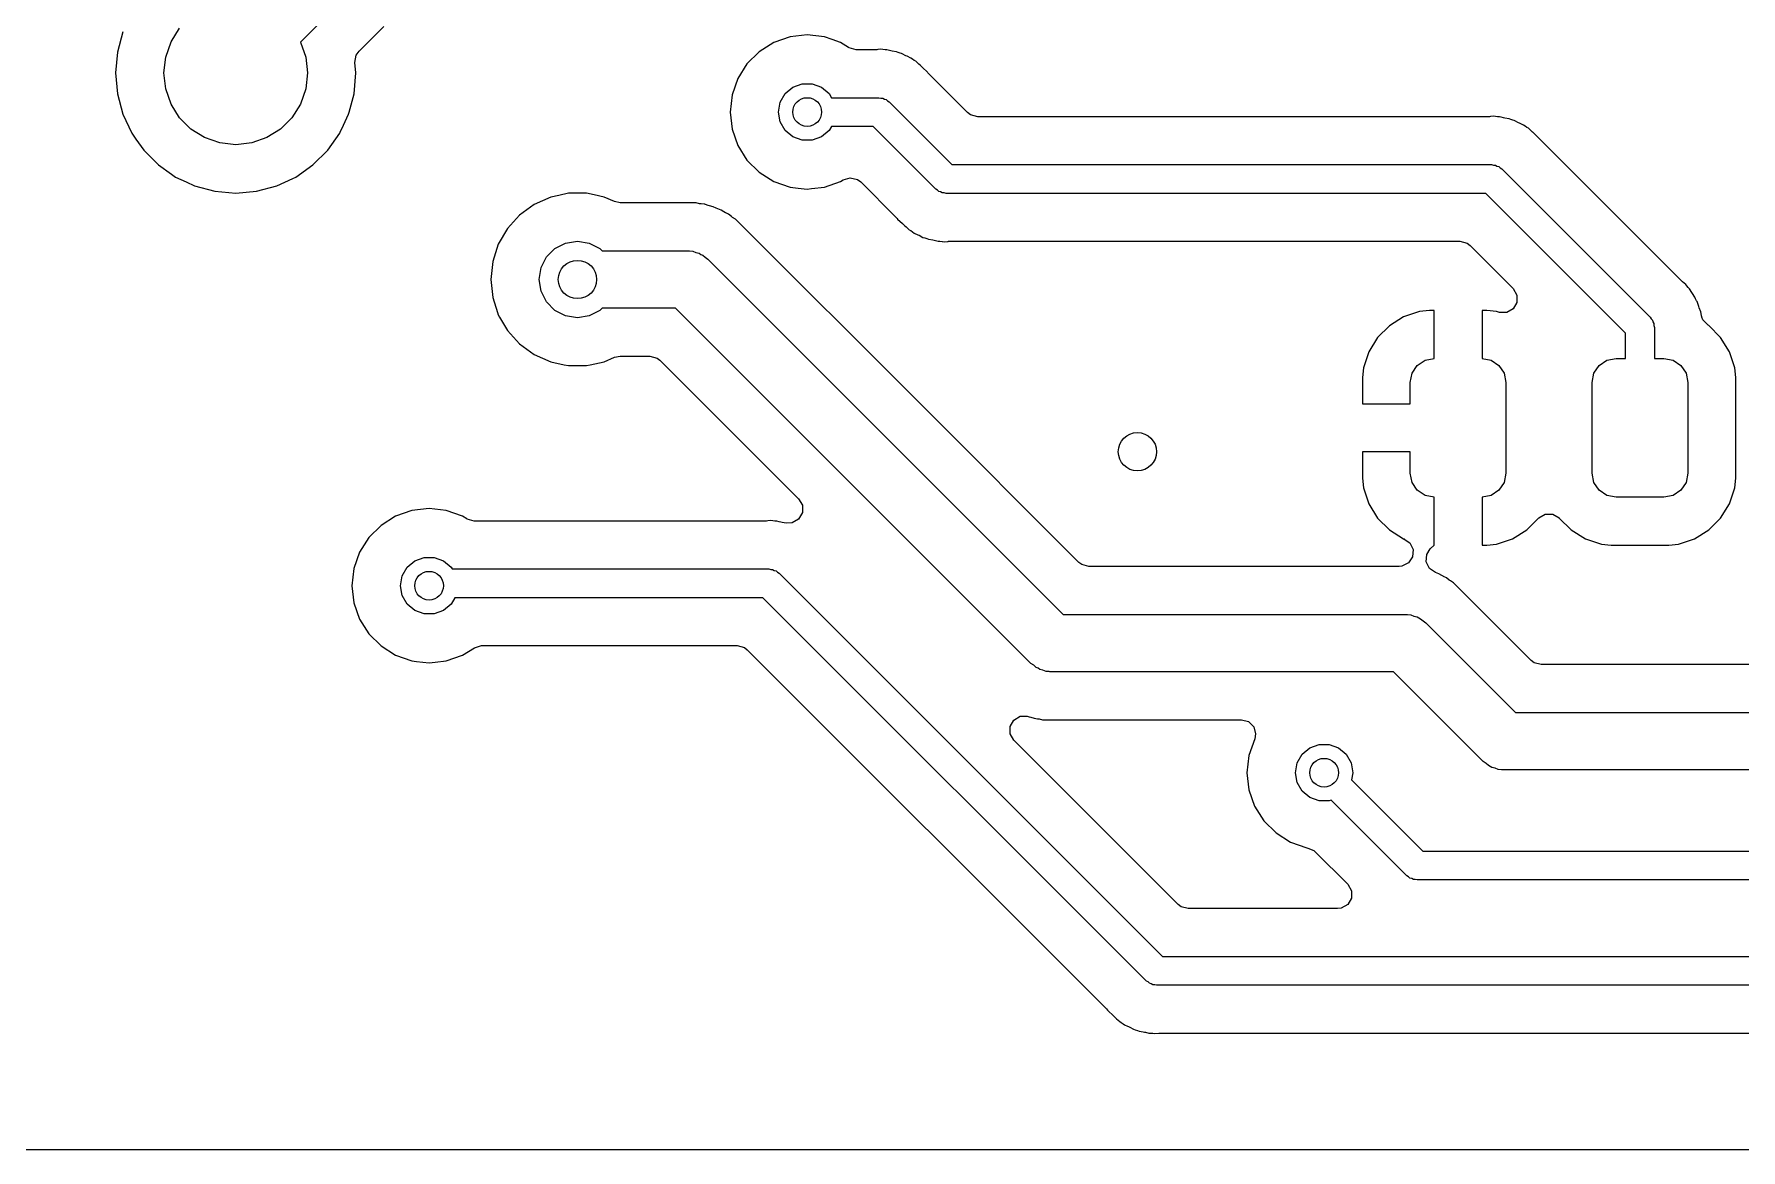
# Model space of a CAD drawing. Extents: x 44 to 146, y -87 to -25.
# Drawn here: x 79.17 to 97, y -86.75 to -75.09 of the extents above; entities that cross this region are included whole.
import ezdxf

# ---------------------------------------------------------------- set-up
doc = ezdxf.new("R2010")
doc.units = 0
doc.layers.add('BLACK', color=7, linetype='CONTINUOUS')

msp = doc.modelspace()

# ---------------------------------------------------------------- linework, layer by layer
at = {"layer": 'BLACK', "linetype": 'CONTINUOUS'}
for p, q in [((82.811054, -74.3145), (81.956566, -75.168987)), ((80.100424, -75.062673), (80.043793, -75.274021)), ((80.604273, -75.166587), (80.693626, -75.024383)), ((82.568803, -75.264563), (82.825654, -75.007712)), ((80.548804, -75.325109), (80.604273, -75.166587)), ((81.956566, -75.168987), (82.011196, -75.325109)), ((86.900477, -75.174211), (86.747738, -75.270184)), ((87.070747, -75.114631), (86.900477, -75.174211)), ((87.249999, -75.094435), (87.070747, -75.114631)), ((87.250001, -75.094435), (87.249999, -75.094435)), ((87.429253, -75.114631), (87.250001, -75.094435)), ((87.429254, -75.114631), (87.429253, -75.114631)), ((87.429255, -75.114632), (87.429254, -75.114631)), ((87.50996, -75.142872), (87.429255, -75.114632)), ((87.599522, -75.174211), (87.50996, -75.142872)), ((87.682998, -75.226662), (87.599522, -75.174211)), ((87.687771, -75.229538), (87.682998, -75.226662)), ((87.762271, -75.2495), (87.687771, -75.229538)), ((80.043793, -75.274021), (80.024723, -75.491999)), ((80.53, -75.492), (80.548804, -75.325109)), ((82.011196, -75.325109), (82.03, -75.492)), ((82.525732, -75.382903), (82.539125, -75.306949)), ((82.535277, -75.492), (82.525732, -75.382903)), ((82.539125, -75.306949), (82.568803, -75.264563)), ((86.620184, -75.397738), (86.524211, -75.550477)), ((86.747738, -75.270184), (86.620184, -75.397738)), ((87.962292, -75.2495), (87.762271, -75.2495)), ((87.976314, -75.248839), (87.962292, -75.2495)), ((87.988733, -75.247665), (87.976314, -75.248839)), ((88.020595, -75.244653), (87.988733, -75.247665)), ((88.020596, -75.244653), (88.020595, -75.244653)), ((88.039611, -75.247665), (88.020596, -75.244653)), ((88.062922, -75.2495), (88.039611, -75.247665)), ((88.082175, -75.2495), (88.062922, -75.2495)), ((88.082177, -75.2495), (88.082175, -75.2495)), ((88.108663, -75.2563), (88.082177, -75.2495)), ((88.125266, -75.260563), (88.108663, -75.2563)), ((88.139007, -75.263408), (88.125266, -75.260563)), ((88.182921, -75.270364), (88.139007, -75.263408)), ((88.182923, -75.270364), (88.182921, -75.270364)), ((88.182926, -75.270365), (88.182923, -75.270364)), ((88.200598, -75.278012), (88.182926, -75.270365)), ((88.222704, -75.28558), (88.200598, -75.278012)), ((88.235697, -75.288917), (88.222704, -75.28558)), ((88.241369, -75.290373), (88.235697, -75.288917)), ((88.241373, -75.290375), (88.241369, -75.290373)), ((88.280346, -75.311801), (88.241373, -75.290375)), ((88.292948, -75.317975), (88.280346, -75.311801)), ((88.333764, -75.335638), (88.292948, -75.317975)), ((88.348984, -75.347444), (88.333764, -75.335638)), ((88.368515, -75.360273), (88.348984, -75.347444)), ((88.385393, -75.369552), (88.368515, -75.360273)), ((88.385396, -75.369554), (88.385393, -75.369552)), ((88.3854, -75.369557), (88.385396, -75.369554)), ((88.417813, -75.399995), (88.3854, -75.369557)), ((88.428484, -75.40911), (88.417813, -75.399995)), ((88.431034, -75.411088), (88.428484, -75.40911)), ((88.4511, -75.431154), (88.431034, -75.411088)), ((80.024723, -75.491999), (80.024723, -75.492)), ((80.024723, -75.492), (80.043793, -75.709978)), ((80.548804, -75.658891), (80.53, -75.492)), ((82.03, -75.492), (82.011196, -75.658891)), ((82.516207, -75.709977), (82.535277, -75.492)), ((86.524211, -75.550477), (86.464631, -75.720747)), ((88.454461, -75.434411), (88.4511, -75.431154)), ((88.505202, -75.48206), (88.454461, -75.434411)), ((88.505205, -75.482065), (88.505202, -75.48206)), ((88.511178, -75.489284), (88.505205, -75.482065)), ((88.511579, -75.488951), (88.511178, -75.489284)), ((88.522384, -75.502438), (88.511579, -75.488951)), ((88.925805, -75.905859), (88.522384, -75.502438)), ((80.043793, -75.709978), (80.100424, -75.921328)), ((80.604273, -75.817413), (80.548804, -75.658891)), ((82.011196, -75.658891), (81.955727, -75.817413)), ((82.46529, -75.900001), (82.516207, -75.709977)), ((86.464631, -75.720747), (86.444435, -75.899998)), ((86.968092, -75.797394), (87.020187, -75.707164)), ((87.020187, -75.707164), (87.1, -75.640192)), ((87.1, -75.640192), (87.197906, -75.604558)), ((87.197906, -75.604558), (87.302094, -75.604558)), ((87.302094, -75.604558), (87.4, -75.640192)), ((87.4, -75.640192), (87.479813, -75.707164)), ((87.479813, -75.707164), (87.504545, -75.75)), ((87.504545, -75.75), (88, -75.75)), ((88, -75.75), (88.019075, -75.755111)), ((88.019075, -75.755111), (88.038823, -75.755111)), ((88.038823, -75.755111), (88.055925, -75.764984)), ((88.055925, -75.764984), (88.075, -75.770096)), ((88.075, -75.770096), (88.088964, -75.78406)), ((80.100424, -75.921328), (80.100425, -75.92133)), ((80.100425, -75.92133), (80.192894, -76.119633)), ((80.693626, -75.959617), (80.604273, -75.817413)), ((81.955727, -75.817413), (81.866374, -75.959617)), ((82.406272, -76.035638), (82.459575, -75.92133)), ((82.459575, -75.92133), (82.46529, -75.900001)), ((86.444435, -75.899998), (86.444435, -75.900001)), ((86.444435, -75.900001), (86.464631, -76.079252)), ((86.95, -75.9), (86.968092, -75.797394)), ((86.968092, -76.002606), (86.95, -75.9)), ((88.088964, -75.78406), (88.106066, -75.793934)), ((88.106066, -75.793934), (88.762132, -76.45)), ((88.956664, -75.929538), (88.925805, -75.905859)), ((89.031164, -75.9495), (88.956664, -75.929538)), ((94.362292, -75.9495), (89.031164, -75.9495)), ((94.376314, -75.948839), (94.362292, -75.9495)), ((94.388733, -75.947665), (94.376314, -75.948839)), ((94.420595, -75.944653), (94.388733, -75.947665)), ((94.420596, -75.944653), (94.420595, -75.944653)), ((94.439611, -75.947665), (94.420596, -75.944653)), ((94.462922, -75.9495), (94.439611, -75.947665)), ((94.482175, -75.9495), (94.462922, -75.9495)), ((94.482177, -75.9495), (94.482175, -75.9495)), ((94.499703, -75.954), (94.482177, -75.9495)), ((94.525266, -75.960563), (94.499703, -75.954)), ((80.192894, -76.119633), (80.192897, -76.119638)), ((80.192897, -76.119638), (80.236606, -76.18206)), ((80.812383, -76.078374), (80.693626, -75.959617)), ((80.954587, -76.167727), (80.812383, -76.078374)), ((81.747617, -76.078374), (81.605413, -76.167727)), ((81.866374, -75.959617), (81.747617, -76.078374)), ((82.241598, -76.298877), (82.367102, -76.119639)), ((82.367102, -76.119639), (82.37109, -76.111088)), ((82.37109, -76.111088), (82.406272, -76.035638)), ((86.464631, -76.079252), (86.464631, -76.079254)), ((86.464631, -76.079254), (86.464632, -76.079255)), ((86.464632, -76.079255), (86.524211, -76.249522)), ((87.020187, -76.092836), (86.968092, -76.002606)), ((87.1, -76.159808), (87.020187, -76.092836)), ((87.479813, -76.092836), (87.4, -76.159808)), ((87.504545, -76.05), (87.479813, -76.092836)), ((87.937868, -76.05), (87.504545, -76.05)), ((88.593934, -76.706066), (87.937868, -76.05)), ((94.539007, -75.963408), (94.525266, -75.960563)), ((94.582921, -75.970364), (94.539007, -75.963408)), ((94.582923, -75.970364), (94.582921, -75.970364)), ((94.582926, -75.970365), (94.582923, -75.970364)), ((94.600598, -75.978012), (94.582926, -75.970365)), ((94.622704, -75.98558), (94.600598, -75.978012)), ((94.635697, -75.988917), (94.622704, -75.98558)), ((94.641369, -75.990373), (94.635697, -75.988917)), ((94.641373, -75.990375), (94.641369, -75.990373)), ((94.680346, -76.011801), (94.641373, -75.990375)), ((94.692948, -76.017975), (94.680346, -76.011801)), ((94.733764, -76.035638), (94.692948, -76.017975)), ((94.748984, -76.047444), (94.733764, -76.035638)), ((94.768515, -76.060273), (94.748984, -76.047444)), ((94.785393, -76.069552), (94.768515, -76.060273)), ((94.785396, -76.069554), (94.785393, -76.069552)), ((94.7854, -76.069557), (94.785396, -76.069554)), ((94.817813, -76.099995), (94.7854, -76.069557)), ((94.828484, -76.10911), (94.817813, -76.099995)), ((94.831034, -76.111088), (94.828484, -76.10911)), ((94.8511, -76.131154), (94.831034, -76.111088)), ((94.854461, -76.134411), (94.8511, -76.131154)), ((80.236606, -76.18206), (80.318402, -76.298877)), ((80.318402, -76.298877), (80.473123, -76.453598)), ((81.113109, -76.223196), (80.954587, -76.167727)), ((81.28, -76.242), (81.113109, -76.223196)), ((81.446891, -76.223196), (81.28, -76.242)), ((81.605413, -76.167727), (81.446891, -76.223196)), ((82.086877, -76.453598), (82.241598, -76.298877)), ((86.524211, -76.249522), (86.620184, -76.402262)), ((87.197906, -76.195442), (87.1, -76.159808)), ((87.302094, -76.195442), (87.197906, -76.195442)), ((87.4, -76.159808), (87.302094, -76.195442)), ((94.905202, -76.18206), (94.854461, -76.134411)), ((94.905205, -76.182065), (94.905202, -76.18206)), ((94.911178, -76.189284), (94.905205, -76.182065)), ((94.911579, -76.188951), (94.911178, -76.189284)), ((94.922384, -76.202438), (94.911579, -76.188951)), ((96.383317, -77.663371), (94.922384, -76.202438)), ((80.473123, -76.453598), (80.607577, -76.547744)), ((81.907639, -76.579102), (82.086877, -76.453598)), ((86.620184, -76.402262), (86.747738, -76.529816)), ((88.762132, -76.45), (94.4, -76.45)), ((94.4, -76.45), (94.419075, -76.455111)), ((94.419075, -76.455111), (94.438823, -76.455111)), ((94.438823, -76.455111), (94.455925, -76.464984)), ((94.455925, -76.464984), (94.475, -76.470096)), ((94.475, -76.470096), (94.488964, -76.48406)), ((94.488964, -76.48406), (94.506066, -76.493934)), ((80.607577, -76.547744), (80.652361, -76.579102)), ((80.652361, -76.579102), (80.652366, -76.579105)), ((80.652366, -76.579105), (80.76193, -76.630195)), ((80.76193, -76.630195), (80.85067, -76.671575)), ((81.70933, -76.671575), (81.876557, -76.593596)), ((81.876557, -76.593596), (81.907633, -76.579105)), ((81.907633, -76.579105), (81.907634, -76.579104)), ((81.907634, -76.579104), (81.907639, -76.579102)), ((86.747738, -76.529816), (86.900478, -76.625789)), ((86.900478, -76.625789), (87.070745, -76.685368)), ((87.429255, -76.685368), (87.599522, -76.625789)), ((87.599522, -76.625789), (87.625616, -76.609392)), ((87.625616, -76.609392), (87.699317, -76.586658)), ((87.699317, -76.586658), (87.774511, -76.60382)), ((87.774511, -76.60382), (87.810249, -76.630195)), ((87.810249, -76.630195), (88.177615, -76.997561)), ((94.506066, -76.493934), (96.056066, -78.043934)), ((80.85067, -76.671575), (81.062023, -76.728207)), ((81.062023, -76.728207), (81.28, -76.747277)), ((81.28, -76.747277), (81.497977, -76.728207)), ((81.497977, -76.728207), (81.70933, -76.671575)), ((84.570194, -76.788857), (84.397272, -76.865847)), ((84.570195, -76.788856), (84.570194, -76.788857)), ((84.570197, -76.788856), (84.570195, -76.788856)), ((84.655392, -76.770747), (84.570197, -76.788856)), ((84.755352, -76.7495), (84.655392, -76.770747)), ((84.755354, -76.7495), (84.755352, -76.7495)), ((84.944646, -76.7495), (84.755354, -76.7495)), ((84.944648, -76.7495), (84.944646, -76.7495)), ((85.02336, -76.766231), (84.944648, -76.7495)), ((85.129803, -76.788856), (85.02336, -76.766231)), ((85.129805, -76.788857), (85.129803, -76.788856)), ((85.237077, -76.836618), (85.129805, -76.788857)), ((85.297681, -76.8495), (85.237077, -76.836618)), ((87.070745, -76.685368), (87.156232, -76.695)), ((87.156232, -76.695), (87.249999, -76.705565)), ((87.249999, -76.705565), (87.25, -76.705565)), ((87.25, -76.705565), (87.250001, -76.705565)), ((87.250001, -76.705565), (87.294813, -76.700515)), ((87.294813, -76.700515), (87.429255, -76.685368)), ((88.611035, -76.715939), (88.593934, -76.706066)), ((88.625, -76.729904), (88.611035, -76.715939)), ((88.644074, -76.735015), (88.625, -76.729904)), ((88.661177, -76.744889), (88.644074, -76.735015)), ((88.680925, -76.744889), (88.661177, -76.744889)), ((88.7, -76.75), (88.680925, -76.744889)), ((94.337868, -76.75), (88.7, -76.75)), ((95.8, -78.212132), (94.337868, -76.75)), ((84.244127, -76.977113), (84.117469, -77.117779)), ((84.397272, -76.865847), (84.244127, -76.977113)), ((86.044954, -76.8495), (85.297681, -76.8495)), ((86.090194, -76.8495), (86.044954, -76.8495)), ((86.090201, -76.8495), (86.090194, -76.8495)), ((86.126147, -76.857704), (86.090201, -76.8495)), ((86.14261, -76.860502), (86.126147, -76.857704)), ((86.172015, -76.863816), (86.14261, -76.860502)), ((86.179255, -76.864632), (86.172015, -76.863816)), ((86.203833, -76.873232), (86.179255, -76.864632)), ((86.214054, -76.876808), (86.203833, -76.873232)), ((86.230102, -76.881431), (86.214054, -76.876808)), ((86.266058, -76.889638), (86.230102, -76.881431)), ((86.299284, -76.905639), (86.266058, -76.889638)), ((86.314712, -76.91203), (86.299284, -76.905639)), ((86.349522, -76.924211), (86.314712, -76.91203)), ((86.349525, -76.924213), (86.349522, -76.924211)), ((86.380739, -76.943826), (86.349525, -76.924213)), ((86.39536, -76.951907), (86.380739, -76.943826)), ((86.408434, -76.958203), (86.39536, -76.951907)), ((86.428587, -76.967909), (86.408434, -76.958203)), ((86.428588, -76.96791), (86.428587, -76.967909)), ((86.428592, -76.967912), (86.428588, -76.96791)), ((86.457413, -76.990896), (86.428592, -76.967912)), ((86.471038, -77.000564), (86.457413, -76.990896)), ((86.502259, -77.020182), (86.471038, -77.000564)), ((86.502263, -77.020185), (86.502259, -77.020182)), ((88.432078, -78.95), (86.502263, -77.020185)), ((88.177615, -76.997561), (88.18842, -77.011047)), ((88.18842, -77.011047), (88.188821, -77.010716)), ((88.188821, -77.010716), (88.194794, -77.017936)), ((88.194794, -77.017936), (88.194797, -77.017939)), ((88.194797, -77.017939), (88.194798, -77.01794)), ((88.194798, -77.01794), (88.245553, -77.065602)), ((84.117469, -77.117779), (84.022822, -77.281714)), ((88.245553, -77.065602), (88.248882, -77.068828)), ((88.248882, -77.068828), (88.268965, -77.088911)), ((88.268965, -77.088911), (88.268973, -77.088917)), ((88.268973, -77.088917), (88.268974, -77.088918)), ((88.268974, -77.088918), (88.271517, -77.090891)), ((88.271517, -77.090891), (88.282187, -77.100004)), ((88.282187, -77.100004), (88.314607, -77.130448)), ((88.314607, -77.130448), (88.331485, -77.139726)), ((88.331485, -77.139726), (88.351011, -77.152552)), ((88.351011, -77.152552), (88.366236, -77.164362)), ((88.366236, -77.164362), (88.407055, -77.182025)), ((88.407055, -77.182025), (88.419652, -77.188197)), ((88.419652, -77.188197), (88.458631, -77.209627)), ((84.022819, -77.281721), (83.964325, -77.461745)), ((84.022822, -77.281714), (84.022819, -77.281721)), ((84.526393, -77.414886), (84.614886, -77.326393)), ((84.614886, -77.326393), (84.726393, -77.269577)), ((84.726393, -77.269577), (84.85, -77.25)), ((84.85, -77.25), (84.973607, -77.269577)), ((84.973607, -77.269577), (85.085114, -77.326393)), ((85.085114, -77.326393), (85.108721, -77.35)), ((85.108721, -77.35), (86, -77.35)), ((86, -77.35), (86.009703, -77.350899)), ((86.009703, -77.350899), (86.013855, -77.35032)), ((86.013855, -77.35032), (86.020617, -77.35191)), ((86.020617, -77.35191), (86.055125, -77.355108)), ((86.055125, -77.355108), (86.087441, -77.367627)), ((86.087441, -77.367627), (86.121177, -77.375562)), ((86.121177, -77.375562), (86.138429, -77.38738)), ((88.458631, -77.209627), (88.477284, -77.214416)), ((88.477284, -77.214416), (88.49941, -77.221991)), ((88.49941, -77.221991), (88.51707, -77.229634)), ((88.51707, -77.229634), (88.517071, -77.229634)), ((88.517071, -77.229634), (88.517073, -77.229635)), ((88.517073, -77.229635), (88.560998, -77.236591)), ((88.560998, -77.236591), (88.574732, -77.239435)), ((88.574732, -77.239435), (88.617823, -77.2505)), ((88.617823, -77.2505), (88.637079, -77.2505)), ((88.637079, -77.2505), (88.660386, -77.252334)), ((88.660386, -77.252334), (88.664016, -77.252908)), ((88.664016, -77.252908), (88.679404, -77.255346)), ((88.679404, -77.255346), (88.721012, -77.251412)), ((88.721012, -77.251412), (88.723678, -77.251161)), ((88.723678, -77.251161), (88.737699, -77.2505)), ((88.737699, -77.2505), (94.068836, -77.2505)), ((94.068836, -77.2505), (94.143336, -77.270462)), ((94.143336, -77.270462), (94.174195, -77.294141)), ((94.174195, -77.294141), (94.625605, -77.745551)), ((83.964325, -77.461745), (83.94454, -77.65)), ((84.45, -77.65), (84.469577, -77.526393)), ((84.469577, -77.526393), (84.526393, -77.414886)), ((86.138429, -77.38738), (86.15793, -77.394935)), ((86.15793, -77.394935), (86.18354, -77.418282)), ((86.18354, -77.418282), (86.212132, -77.437868)), ((86.212132, -77.437868), (89.924264, -81.15)), ((83.94454, -77.65), (83.964325, -77.838254)), ((84.469577, -77.773607), (84.45, -77.65)), ((96.393689, -77.672809), (96.383317, -77.663371)), ((96.427963, -77.701163), (96.393689, -77.672809)), ((96.427964, -77.701165), (96.427963, -77.701163)), ((96.439278, -77.716737), (96.427964, -77.701165)), ((96.45446, -77.734514), (96.439278, -77.716737)), ((96.468081, -77.748135), (96.45446, -77.734514)), ((83.964325, -77.838254), (84.015201, -77.994833)), ((84.526393, -77.885114), (84.469577, -77.773607)), ((84.614886, -77.973607), (84.526393, -77.885114)), ((94.625605, -77.745551), (94.664169, -77.812346)), ((94.664169, -77.889474), (94.625605, -77.956269)), ((94.664169, -77.812346), (94.664169, -77.889474)), ((96.468083, -77.748139), (96.468081, -77.748135)), ((96.468085, -77.748141), (96.468083, -77.748139)), ((96.490723, -77.786419), (96.468085, -77.748141)), ((96.498421, -77.79814), (96.490723, -77.786419)), ((96.524568, -77.834129), (96.498421, -77.79814)), ((96.524569, -77.834132), (96.524568, -77.834129)), ((96.531656, -77.852031), (96.524569, -77.834132)), ((96.541945, -77.873033), (96.531656, -77.852031)), ((96.545618, -77.879245), (96.541945, -77.873033)), ((96.551744, -77.889602), (96.545618, -77.879245)), ((96.564151, -77.93231), (96.551744, -77.889602)), ((84.015201, -77.994833), (84.022821, -78.018284)), ((84.022821, -78.018284), (84.036685, -78.042297)), ((84.036685, -78.042297), (84.117469, -78.18222)), ((84.726393, -78.030423), (84.614886, -77.973607)), ((84.85, -78.05), (84.726393, -78.030423)), ((84.973607, -78.030423), (84.85, -78.05)), ((85.085114, -77.973607), (84.973607, -78.030423)), ((85.108721, -77.95), (85.085114, -77.973607)), ((85.875736, -77.95), (85.108721, -77.95)), ((89.587868, -81.662132), (85.875736, -77.95)), ((93.480878, -78.040642), (93.331659, -78.13268)), ((93.647303, -77.985494), (93.480878, -78.040642)), ((93.750025, -77.975), (93.647303, -77.985494)), ((93.8, -77.975), (93.750025, -77.975)), ((93.8, -78.475), (93.8, -77.975)), ((94.349989, -77.975), (94.3, -77.975)), ((94.3, -77.975), (94.3, -78.475)), ((94.452688, -77.985492), (94.349989, -77.975)), ((94.4527, -77.985495), (94.452688, -77.985492)), ((94.473379, -77.992347), (94.4527, -77.985495)), ((94.481682, -77.994833), (94.473379, -77.992347)), ((94.55881, -77.994833), (94.481682, -77.994833)), ((94.625605, -77.956269), (94.55881, -77.994833)), ((96.056066, -78.043934), (96.065939, -78.061035)), ((96.065939, -78.061035), (96.079904, -78.075)), ((96.079904, -78.075), (96.085015, -78.094074)), ((96.085015, -78.094074), (96.094889, -78.111177)), ((96.568697, -77.945586), (96.564151, -77.93231)), ((96.585071, -77.986942), (96.568697, -77.945586)), ((96.587485, -78.006054), (96.585071, -77.986942)), ((96.592223, -78.028935), (96.587485, -78.006054)), ((96.595624, -78.040642), (96.592223, -78.028935)), ((96.596105, -78.042297), (96.595624, -78.040642)), ((96.608038, -78.071443), (96.596105, -78.042297)), ((96.660965, -78.127544), (96.608038, -78.071443)), ((84.117469, -78.18222), (84.244127, -78.322886)), ((93.20768, -78.256659), (93.115642, -78.405878)), ((93.331659, -78.13268), (93.20768, -78.256659)), ((95.8, -78.475), (95.8, -78.212132)), ((96.094889, -78.111177), (96.094889, -78.130925)), ((96.094889, -78.130925), (96.1, -78.15)), ((96.1, -78.15), (96.1, -78.475)), ((96.668656, -78.132288), (96.660965, -78.127544)), ((96.792712, -78.256344), (96.668656, -78.132288)), ((96.884814, -78.405666), (96.792712, -78.256344)), ((84.244127, -78.322886), (84.244129, -78.322888)), ((84.244129, -78.322888), (84.39727, -78.434151)), ((84.39727, -78.434151), (84.570197, -78.511144)), ((85.237077, -78.463382), (85.297681, -78.4505)), ((85.297681, -78.4505), (85.606704, -78.4505)), ((85.606704, -78.4505), (85.681204, -78.470462)), ((93.115642, -78.405878), (93.060494, -78.572302)), ((96.939999, -78.572203), (96.884814, -78.405666)), ((84.570197, -78.511144), (84.711315, -78.541139)), ((84.711315, -78.541139), (84.755352, -78.5505)), ((84.755352, -78.5505), (84.755354, -78.5505)), ((84.755354, -78.5505), (84.944648, -78.5505)), ((84.944648, -78.5505), (84.984004, -78.542134)), ((84.984004, -78.542134), (85.129803, -78.511144)), ((85.129803, -78.511144), (85.237077, -78.463382)), ((85.681204, -78.470462), (85.712063, -78.494141)), ((85.712063, -78.494141), (87.160606, -79.942684)), ((93.060492, -78.572311), (93.05, -78.67501)), ((93.060494, -78.572302), (93.060492, -78.572311)), ((93.55, -78.725), (93.56903, -78.629329)), ((93.56903, -78.629329), (93.623223, -78.548223)), ((93.623223, -78.548223), (93.704329, -78.49403)), ((93.704329, -78.49403), (93.8, -78.475)), ((94.3, -78.475), (94.395671, -78.49403)), ((94.395671, -78.49403), (94.476777, -78.548223)), ((94.476777, -78.548223), (94.53097, -78.629329)), ((94.53097, -78.629329), (94.55, -78.725)), ((95.45, -78.725), (95.46903, -78.629329)), ((95.46903, -78.629329), (95.523223, -78.548223)), ((95.523223, -78.548223), (95.604329, -78.49403)), ((95.604329, -78.49403), (95.7, -78.475)), ((95.7, -78.475), (95.8, -78.475)), ((96.1, -78.475), (96.2, -78.475)), ((96.2, -78.475), (96.295671, -78.49403)), ((96.295671, -78.49403), (96.376777, -78.548223)), ((96.376777, -78.548223), (96.43097, -78.629329)), ((96.43097, -78.629329), (96.45, -78.725)), ((96.950499, -78.674992), (96.939999, -78.572203)), ((93.05, -78.67501), (93.05, -78.95)), ((93.55, -78.95), (93.55, -78.725)), ((94.55, -78.725), (94.55, -79.675)), ((95.45, -79.675), (95.45, -78.725)), ((96.45, -78.725), (96.45, -79.675)), ((96.9505, -79.725009), (96.950499, -78.674992)), ((90.087937, -80.605859), (88.432078, -78.95)), ((93.05, -78.95), (93.55, -78.95)), ((93.55, -79.45), (93.050001, -79.45)), ((93.050001, -79.45), (93.050001, -79.724973)), ((93.55, -79.675), (93.55, -79.45)), ((93.56903, -79.770671), (93.55, -79.675)), ((94.55, -79.675), (94.53097, -79.770671)), ((95.46903, -79.770671), (95.45, -79.675)), ((96.45, -79.675), (96.43097, -79.770671)), ((93.050001, -79.724973), (93.060494, -79.827696)), ((93.060494, -79.827696), (93.115642, -79.994121)), ((93.623223, -79.851777), (93.56903, -79.770671)), ((93.704329, -79.90597), (93.623223, -79.851777)), ((94.476777, -79.851777), (94.395671, -79.90597)), ((94.53097, -79.770671), (94.476777, -79.851777)), ((95.523223, -79.851777), (95.46903, -79.770671)), ((95.604329, -79.90597), (95.523223, -79.851777)), ((96.376777, -79.851777), (96.295671, -79.90597)), ((96.43097, -79.770671), (96.376777, -79.851777)), ((96.884814, -79.994334), (96.939999, -79.827797)), ((96.939999, -79.827797), (96.9505, -79.725009)), ((83.299999, -80.044435), (83.120747, -80.064631)), ((83.300001, -80.044435), (83.299999, -80.044435)), ((83.479253, -80.064631), (83.300001, -80.044435)), ((87.160606, -79.942684), (87.19917, -80.009479)), ((87.19917, -80.009479), (87.19917, -80.086607)), ((93.115642, -79.994121), (93.20768, -80.14334)), ((93.8, -79.925), (93.704329, -79.90597)), ((93.8, -80.424998), (93.8, -79.925)), ((94.395671, -79.90597), (94.3, -79.925)), ((94.3, -79.925), (94.3, -80.424999)), ((95.7, -79.925), (95.604329, -79.90597)), ((96.2, -79.925), (95.7, -79.925)), ((96.295671, -79.90597), (96.2, -79.925)), ((96.792712, -80.143656), (96.884814, -79.994334)), ((82.797738, -80.220184), (82.670184, -80.347738)), ((82.950477, -80.124211), (82.797738, -80.220184)), ((83.120747, -80.064631), (82.950477, -80.124211)), ((83.649522, -80.124211), (83.479252, -80.064631)), ((83.479252, -80.064631), (83.479253, -80.064631)), ((83.69321, -80.151662), (83.649522, -80.124211)), ((83.697983, -80.154538), (83.69321, -80.151662)), ((83.772483, -80.1745), (83.697983, -80.154538)), ((86.812292, -80.1745), (83.772483, -80.1745)), ((86.826314, -80.173839), (86.812292, -80.1745)), ((86.838733, -80.172665), (86.826314, -80.173839)), ((86.870595, -80.169653), (86.838733, -80.172665)), ((86.870596, -80.169653), (86.870595, -80.169653)), ((86.889611, -80.172665), (86.870596, -80.169653)), ((86.912922, -80.1745), (86.889611, -80.172665)), ((86.932175, -80.1745), (86.912922, -80.1745)), ((86.932177, -80.1745), (86.932175, -80.1745)), ((86.958663, -80.1813), (86.932177, -80.1745)), ((86.975266, -80.185563), (86.958663, -80.1813)), ((86.989007, -80.188408), (86.975266, -80.185563)), ((87.031936, -80.195208), (86.989007, -80.188408)), ((87.093811, -80.191966), (87.031936, -80.195208)), ((87.160606, -80.153402), (87.093811, -80.191966)), ((87.19917, -80.086607), (87.160606, -80.153402)), ((93.20768, -80.14334), (93.331659, -80.267319)), ((94.76834, -80.267319), (94.894287, -80.141373)), ((94.894287, -80.141373), (94.961082, -80.102809)), ((94.961082, -80.102809), (95.03821, -80.102809)), ((95.03821, -80.102809), (95.105005, -80.141373)), ((95.105005, -80.141373), (95.107288, -80.143656)), ((95.107288, -80.143656), (95.231344, -80.267712)), ((96.668656, -80.267712), (96.792712, -80.143656)), ((82.670184, -80.347738), (82.574211, -80.500477)), ((93.331659, -80.267319), (93.480879, -80.359358)), ((93.480879, -80.359358), (93.488743, -80.363025)), ((93.488743, -80.363025), (93.488102, -80.364399)), ((93.488102, -80.364399), (93.544429, -80.401447)), ((93.544429, -80.401447), (93.579043, -80.470372)), ((94.452696, -80.414505), (94.619121, -80.359357)), ((94.619121, -80.359357), (94.76834, -80.267319)), ((95.231344, -80.267712), (95.380666, -80.359814)), ((95.380666, -80.359814), (95.547203, -80.414999)), ((96.352797, -80.414999), (96.519334, -80.359814)), ((96.519334, -80.359814), (96.668656, -80.267712)), ((82.574211, -80.500477), (82.514631, -80.670747)), ((83.070187, -80.657164), (83.15, -80.590192)), ((83.15, -80.590192), (83.247906, -80.554558)), ((83.247906, -80.554558), (83.352094, -80.554558)), ((83.352094, -80.554558), (83.45, -80.590192)), ((83.45, -80.590192), (83.529813, -80.657164)), ((93.574557, -80.54737), (93.532174, -80.611808)), ((93.579043, -80.470372), (93.574557, -80.54737)), ((93.717819, -80.59919), (93.723585, -80.522278)), ((93.723585, -80.522278), (93.758862, -80.466137)), ((93.758862, -80.466137), (93.8, -80.424998)), ((94.3, -80.424999), (94.349974, -80.424999)), ((94.349974, -80.424999), (94.452696, -80.414505)), ((95.547203, -80.414999), (95.649991, -80.4255)), ((95.649991, -80.4255), (96.250008, -80.425499)), ((96.250008, -80.425499), (96.352797, -80.414999)), ((82.514631, -80.670747), (82.494435, -80.849998)), ((83, -80.85), (83.018092, -80.747394)), ((83.018092, -80.747394), (83.070187, -80.657164)), ((83.529813, -80.657164), (83.540111, -80.675)), ((83.540111, -80.675), (86.85, -80.675)), ((86.85, -80.675), (86.869075, -80.680111)), ((86.869075, -80.680111), (86.888823, -80.680111)), ((86.888823, -80.680111), (86.905925, -80.689984)), ((86.905925, -80.689984), (86.925, -80.695096)), ((86.925, -80.695096), (86.938964, -80.70906)), ((86.938964, -80.70906), (86.956066, -80.718934)), ((86.956066, -80.718934), (90.962132, -84.725)), ((90.118796, -80.629538), (90.087937, -80.605859)), ((90.193296, -80.6495), (90.118796, -80.629538)), ((93.433121, -80.6495), (90.193296, -80.6495)), ((93.463249, -80.646422), (93.433121, -80.6495)), ((93.532174, -80.611808), (93.463249, -80.646422)), ((93.751281, -80.668682), (93.717819, -80.59919)), ((93.815005, -80.712132), (93.751281, -80.668682)), ((93.849522, -80.724211), (93.815005, -80.712132)), ((93.849525, -80.724213), (93.849522, -80.724211)), ((93.880739, -80.743826), (93.849525, -80.724213)), ((93.89536, -80.751907), (93.880739, -80.743826)), ((93.898246, -80.753297), (93.89536, -80.751907)), ((93.928587, -80.767909), (93.898246, -80.753297)), ((93.928588, -80.76791), (93.928587, -80.767909)), ((93.928592, -80.767912), (93.928588, -80.76791)), ((93.957413, -80.790896), (93.928592, -80.767912)), ((82.494435, -80.849998), (82.494435, -80.850001)), ((82.494435, -80.850001), (82.514631, -81.029252)), ((83.018092, -80.952606), (83, -80.85)), ((93.971038, -80.800564), (93.957413, -80.790896)), ((94.002259, -80.820182), (93.971038, -80.800564)), ((94.002263, -80.820185), (94.002259, -80.820182)), ((94.812937, -81.630859), (94.002263, -80.820185)), ((82.514631, -81.029252), (82.514631, -81.029254)), ((82.514631, -81.029254), (82.514632, -81.029255)), ((82.514632, -81.029255), (82.574211, -81.199522)), ((83.070187, -81.042836), (83.018092, -80.952606)), ((83.15, -81.109808), (83.070187, -81.042836)), ((83.247906, -81.145442), (83.15, -81.109808)), ((83.45, -81.109808), (83.352094, -81.145442)), ((83.529813, -81.042836), (83.45, -81.109808)), ((83.568979, -80.975), (83.529813, -81.042836)), ((86.787868, -80.975), (83.568979, -80.975)), ((90.793934, -84.981066), (86.787868, -80.975)), ((82.574211, -81.199522), (82.670184, -81.352262)), ((83.352094, -81.145442), (83.247906, -81.145442)), ((89.924264, -81.15), (93.5, -81.15)), ((93.5, -81.15), (93.509703, -81.150899)), ((93.509703, -81.150899), (93.513855, -81.15032)), ((93.513855, -81.15032), (93.520617, -81.15191)), ((93.520617, -81.15191), (93.555125, -81.155108)), ((93.555125, -81.155108), (93.587441, -81.167627)), ((93.587441, -81.167627), (93.621177, -81.175562)), ((93.621177, -81.175562), (93.638429, -81.18738)), ((93.638429, -81.18738), (93.65793, -81.194935)), ((93.65793, -81.194935), (93.68354, -81.218282)), ((93.68354, -81.218282), (93.712132, -81.237868)), ((93.712132, -81.237868), (94.649264, -82.175)), ((82.670184, -81.352262), (82.797738, -81.479816)), ((82.797738, -81.479816), (82.950478, -81.575789)), ((83.772784, -81.498337), (83.846485, -81.475604)), ((83.846485, -81.475604), (83.852057, -81.4755)), ((83.852057, -81.4755), (86.518836, -81.4755)), ((86.518836, -81.4755), (86.593336, -81.495462)), ((82.950478, -81.575789), (83.120745, -81.635368)), ((83.120745, -81.635368), (83.168264, -81.640722)), ((83.168264, -81.640722), (83.299999, -81.655565)), ((83.299999, -81.655565), (83.3, -81.655565)), ((83.3, -81.655565), (83.300001, -81.655565)), ((83.300001, -81.655565), (83.36329, -81.648434)), ((83.36329, -81.648434), (83.479255, -81.635368)), ((83.479255, -81.635368), (83.649522, -81.575789)), ((83.649522, -81.575789), (83.772784, -81.498337)), ((86.593336, -81.495462), (86.624195, -81.519141)), ((86.624195, -81.519141), (90.377615, -85.272561)), ((94.843796, -81.654538), (94.812937, -81.630859)), ((94.918296, -81.6745), (94.843796, -81.654538)), ((89.616459, -81.681717), (89.587868, -81.662132)), ((89.64207, -81.705065), (89.616459, -81.681717)), ((89.66157, -81.712619), (89.64207, -81.705065)), ((89.678823, -81.724438), (89.66157, -81.712619)), ((89.712561, -81.732373), (89.678823, -81.724438)), ((89.744875, -81.744892), (89.712561, -81.732373)), ((89.779376, -81.748088), (89.744875, -81.744892)), ((89.786145, -81.749681), (89.779376, -81.748088)), ((89.7903, -81.749101), (89.786145, -81.749681)), ((89.8, -81.75), (89.7903, -81.749101)), ((93.375736, -81.75), (89.8, -81.75)), ((94.312868, -82.687132), (93.375736, -81.75)), ((99.156704, -81.6745), (94.918296, -81.6745)), ((94.649264, -82.175), (99.425736, -82.175)), ((89.370471, -82.320166), (89.409035, -82.253371)), ((89.370471, -82.397294), (89.370471, -82.320166)), ((89.409035, -82.253371), (89.47583, -82.214807)), ((89.47583, -82.214807), (89.547547, -82.213466)), ((89.547547, -82.213466), (89.569887, -82.218565)), ((89.569887, -82.218565), (89.585938, -82.223188)), ((89.585938, -82.223188), (89.620745, -82.235368)), ((89.620745, -82.235368), (89.657389, -82.239496)), ((89.657389, -82.239496), (89.673851, -82.242293)), ((89.673851, -82.242293), (89.709806, -82.2505)), ((89.709806, -82.2505), (89.755046, -82.2505)), ((89.755046, -82.2505), (91.78559, -82.2505)), ((91.78559, -82.2505), (91.86009, -82.270462)), ((91.86009, -82.270462), (91.914628, -82.325)), ((91.914628, -82.325), (91.93459, -82.3995)), ((89.409035, -82.464089), (89.370471, -82.397294)), ((91.125805, -84.180859), (89.409035, -82.464089)), ((91.926229, -82.448711), (91.864631, -82.624747)), ((91.93459, -82.3995), (91.926229, -82.448711)), ((92.420187, -82.611164), (92.5, -82.544192)), ((92.5, -82.544192), (92.597906, -82.508558)), ((92.597906, -82.508558), (92.702094, -82.508558)), ((92.702094, -82.508558), (92.8, -82.544192)), ((92.8, -82.544192), (92.879813, -82.611164)), ((91.864631, -82.624747), (91.844435, -82.803998)), ((92.35, -82.804), (92.368092, -82.701394)), ((92.368092, -82.701394), (92.420187, -82.611164)), ((92.879813, -82.611164), (92.931908, -82.701394)), ((92.931908, -82.701394), (92.95, -82.804)), ((94.341459, -82.706717), (94.312868, -82.687132)), ((94.36707, -82.730065), (94.341459, -82.706717)), ((94.38657, -82.737619), (94.36707, -82.730065)), ((91.844435, -82.803998), (91.844435, -82.804001)), ((91.844435, -82.804001), (91.864631, -82.983252)), ((92.368092, -82.906606), (92.35, -82.804)), ((92.420187, -82.996836), (92.368092, -82.906606)), ((92.95, -82.804), (92.936829, -82.878697)), ((92.936829, -82.878697), (93.683132, -83.625)), ((94.403823, -82.749438), (94.38657, -82.737619)), ((94.437558, -82.757372), (94.403823, -82.749438)), ((94.469875, -82.769892), (94.437558, -82.757372)), ((94.504382, -82.773089), (94.469875, -82.769892)), ((94.511145, -82.77468), (94.504382, -82.773089)), ((94.515296, -82.7741), (94.511145, -82.77468)), ((94.525, -82.775), (94.515296, -82.7741)), ((99.55, -82.775), (94.525, -82.775)), ((91.864631, -82.983252), (91.864631, -82.983254)), ((91.864631, -82.983254), (91.864632, -82.983255)), ((91.864632, -82.983255), (91.924211, -83.153522)), ((92.5, -83.063808), (92.420187, -82.996836)), ((92.597906, -83.099442), (92.5, -83.063808)), ((91.924211, -83.153522), (92.020184, -83.306262)), ((92.702094, -83.099442), (92.597906, -83.099442)), ((92.72498, -83.091112), (92.702094, -83.099442)), ((93.514934, -83.881066), (92.72498, -83.091112)), ((92.020184, -83.306262), (92.147738, -83.433816)), ((92.147738, -83.433816), (92.300478, -83.529789)), ((92.300478, -83.529789), (92.470745, -83.589368)), ((92.470745, -83.589368), (92.470748, -83.589368)), ((92.470748, -83.589368), (92.478904, -83.59123)), ((92.478904, -83.59123), (92.478537, -83.592835)), ((92.478537, -83.592835), (92.541075, -83.617376)), ((92.541075, -83.617376), (92.557961, -83.631907)), ((92.557961, -83.631907), (92.896195, -83.970141)), ((93.683132, -83.625), (101.062868, -83.625)), ((92.896195, -83.970141), (92.934759, -84.036936)), ((93.532035, -83.890939), (93.514934, -83.881066)), ((93.546, -83.904904), (93.532035, -83.890939)), ((93.565074, -83.910015), (93.546, -83.904904)), ((93.582177, -83.919889), (93.565074, -83.910015)), ((93.601925, -83.919889), (93.582177, -83.919889)), ((93.621, -83.925), (93.601925, -83.919889)), ((101.125, -83.925), (93.621, -83.925)), ((92.934759, -84.114064), (92.896195, -84.180859)), ((92.934759, -84.036936), (92.934759, -84.114064)), ((91.156664, -84.204538), (91.125805, -84.180859)), ((91.231164, -84.2245), (91.156664, -84.204538)), ((92.790836, -84.2245), (91.231164, -84.2245)), ((92.8294, -84.219423), (92.790836, -84.2245)), ((92.896195, -84.180859), (92.8294, -84.219423)), ((90.962132, -84.725), (102.312868, -84.725)), ((90.811035, -84.990939), (90.793934, -84.981066)), ((90.825, -85.004904), (90.811035, -84.990939)), ((90.844074, -85.010015), (90.825, -85.004904)), ((90.861177, -85.019889), (90.844074, -85.010015)), ((90.880925, -85.019889), (90.861177, -85.019889)), ((90.9, -85.025), (90.880925, -85.019889)), ((102.375, -85.025), (90.9, -85.025)), ((90.377615, -85.272561), (90.38842, -85.286047)), ((90.38842, -85.286047), (90.388821, -85.285716)), ((90.388821, -85.285716), (90.394794, -85.292936)), ((90.394794, -85.292936), (90.394797, -85.292939)), ((90.394797, -85.292939), (90.394798, -85.29294)), ((90.394798, -85.29294), (90.445553, -85.340602)), ((90.445553, -85.340602), (90.448882, -85.343828)), ((90.448882, -85.343828), (90.468965, -85.363911)), ((90.468965, -85.363911), (90.468973, -85.363917)), ((90.468973, -85.363917), (90.468974, -85.363918)), ((90.468974, -85.363918), (90.471517, -85.365891)), ((90.471517, -85.365891), (90.482187, -85.375004)), ((90.482187, -85.375004), (90.514607, -85.405448)), ((90.514607, -85.405448), (90.531485, -85.414726)), ((90.531485, -85.414726), (90.551011, -85.427552)), ((90.551011, -85.427552), (90.566236, -85.439362)), ((90.566236, -85.439362), (90.596049, -85.452263)), ((90.596049, -85.452263), (90.607055, -85.457026)), ((90.607055, -85.457026), (90.619658, -85.4632)), ((90.619658, -85.4632), (90.658632, -85.484627)), ((90.658632, -85.484627), (90.677283, -85.489415)), ((90.677283, -85.489415), (90.699397, -85.496986)), ((90.699397, -85.496986), (90.717074, -85.504636)), ((90.717074, -85.504636), (90.761006, -85.511593)), ((90.761006, -85.511593), (90.774744, -85.514439)), ((90.774744, -85.514439), (90.782544, -85.516441)), ((90.782544, -85.516441), (90.817823, -85.5255)), ((90.817823, -85.5255), (90.837079, -85.5255)), ((90.837079, -85.5255), (90.860386, -85.527334)), ((90.860386, -85.527334), (90.879405, -85.530347)), ((90.879405, -85.530347), (90.923686, -85.526161)), ((90.923686, -85.526161), (90.937708, -85.5255)), ((90.937708, -85.5255), (102.286734, -85.5255)), ((140.708881, -86.7455), (48.864128, -86.7455))]:
    msp.add_line(p, q, dxfattribs=at)
at = {"layer": 'BLACK'}
for centre, radius in [((87.25, -75.9), 0.15), ((84.85, -77.65), 0.2), ((90.7, -79.45), 0.2), ((83.3, -80.85), 0.15), ((92.65, -82.804), 0.15)]:
    msp.add_circle(centre, radius, dxfattribs=at)

doc.saveas('drawing.dxf')
